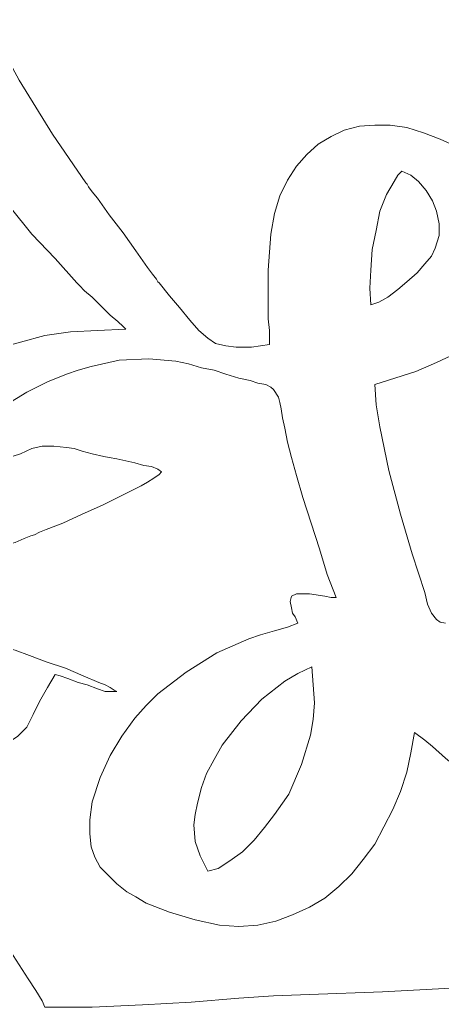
# Model space of a CAD drawing. Header units: centimetres. Extents: x -51 to 51, y -37 to 37.
# Drawn here: x -16.03 to -7.34, y -7.77 to 12.56 of the extents above; entities that cross this region are included whole.
import ezdxf

# ---------------------------------------------------------------- set-up
doc = ezdxf.new("R2010")
doc.units = ezdxf.units.CM
doc.header["$MEASUREMENT"] = 0
doc.layers.add('Layer 1', color=7, linetype='Continuous')

msp = doc.modelspace()

# ---------------------------------------------------------------- linework, layer by layer
at = {"layer": 'Layer 1', "lineweight": 9}
for points, knots in [([(-17.15695, 13.82636), (-17.15695, 13.82636), (-16.91902, 13.13901), (-16.91902, 13.13901), (-16.91902, 13.13901), (-16.91902, 13.13901), (-16.65466, 12.50453), (-16.65466, 12.50453), (-16.65466, 12.50453), (-16.65466, 12.50453), (-16.36386, 11.89649), (-16.36386, 11.89649), (-16.36386, 11.89649), (-16.36386, 11.89649), (-16.04662, 11.31489), (-16.04662, 11.31489), (-16.04662, 11.31489), (-16.04662, 11.31489), (-15.35927, 10.20456), (-15.35927, 10.20456), (-15.35927, 10.20456), (-15.35927, 10.20456), (-14.67192, 9.19997), (-14.67192, 9.19997)], [0, 0, 0, 0, 0.14285714, 0.14285714, 0.14285714, 0.14285714, 0.28571429, 0.28571429, 0.28571429, 0.28571429, 0.42857143, 0.42857143, 0.42857143, 0.42857143, 0.57142857, 0.57142857, 0.57142857, 0.57142857, 0.71428571, 0.71428571, 0.71428571, 0.71428571, 1, 1, 1, 1]), ([(-10.86507, 8.14251), (-10.86507, 8.14251), (-10.78576, 8.5655), (-10.78576, 8.5655), (-10.78576, 8.5655), (-10.78576, 8.5655), (-10.68002, 8.93561), (-10.68002, 8.93561), (-10.68002, 8.93561), (-10.68002, 8.93561), (-10.5214, 9.25285), (-10.5214, 9.25285), (-10.5214, 9.25285), (-10.5214, 9.25285), (-10.33634, 9.54365), (-10.33634, 9.54365), (-10.33634, 9.54365), (-10.33634, 9.54365), (-10.12485, 9.78158), (-10.12485, 9.78158), (-10.12485, 9.78158), (-10.12485, 9.78158), (-9.88692, 9.99307), (-9.88692, 9.99307), (-9.88692, 9.99307), (-9.88692, 9.99307), (-9.62256, 10.15169), (-9.62256, 10.15169), (-9.62256, 10.15169), (-9.62256, 10.15169), (-9.35819, 10.28387), (-9.35819, 10.28387), (-9.35819, 10.28387), (-9.35819, 10.28387), (-9.04095, 10.36318), (-9.04095, 10.36318), (-9.04095, 10.36318), (-9.04095, 10.36318), (-8.72372, 10.38961), (-8.72372, 10.38961), (-8.72372, 10.38961), (-8.72372, 10.38961), (-8.40648, 10.38961), (-8.40648, 10.38961), (-8.40648, 10.38961), (-8.40648, 10.38961), (-8.0628, 10.33674), (-8.0628, 10.33674), (-8.0628, 10.33674), (-8.0628, 10.33674), (-7.71913, 10.231), (-7.71913, 10.231), (-7.71913, 10.231), (-7.71913, 10.231), (-7.37545, 10.09881), (-7.37545, 10.09881), (-7.37545, 10.09881), (-7.37545, 10.09881), (-7.03178, 9.94019), (-7.03178, 9.94019), (-7.03178, 9.94019), (-7.03178, 9.94019), (-6.68811, 9.7287), (-6.68811, 9.7287)], [0, 0, 0, 0, 0.05882353, 0.05882353, 0.05882353, 0.05882353, 0.11764706, 0.11764706, 0.11764706, 0.11764706, 0.17647059, 0.17647059, 0.17647059, 0.17647059, 0.23529412, 0.23529412, 0.23529412, 0.23529412, 0.29411765, 0.29411765, 0.29411765, 0.29411765, 0.35294118, 0.35294118, 0.35294118, 0.35294118, 0.41176471, 0.41176471, 0.41176471, 0.41176471, 0.47058824, 0.47058824, 0.47058824, 0.47058824, 0.52941176, 0.52941176, 0.52941176, 0.52941176, 0.58823529, 0.58823529, 0.58823529, 0.58823529, 0.64705882, 0.64705882, 0.64705882, 0.64705882, 0.70588235, 0.70588235, 0.70588235, 0.70588235, 0.76470588, 0.76470588, 0.76470588, 0.76470588, 0.82352941, 0.82352941, 0.82352941, 0.82352941, 0.88235294, 0.88235294, 0.88235294, 0.88235294, 1, 1, 1, 1]), ([(-8.80302, 6.68851), (-8.80302, 6.68851), (-8.82946, 7.03218), (-8.82946, 7.03218), (-8.82946, 7.03218), (-8.82946, 7.03218), (-8.80302, 7.40229), (-8.80302, 7.40229), (-8.80302, 7.40229), (-8.80302, 7.40229), (-8.77659, 7.82528), (-8.77659, 7.82528), (-8.77659, 7.82528), (-8.77659, 7.82528), (-8.69728, 8.22182), (-8.69728, 8.22182), (-8.69728, 8.22182), (-8.69728, 8.22182), (-8.61797, 8.61837), (-8.61797, 8.61837), (-8.61797, 8.61837), (-8.61797, 8.61837), (-8.48579, 8.96204), (-8.48579, 8.96204), (-8.48579, 8.96204), (-8.48579, 8.96204), (-8.32717, 9.22641), (-8.32717, 9.22641), (-8.32717, 9.22641), (-8.32717, 9.22641), (-8.24786, 9.35859), (-8.24786, 9.35859), (-8.24786, 9.35859), (-8.24786, 9.35859), (-8.16855, 9.4379), (-8.16855, 9.4379)], [0, 0, 0, 0, 0.1, 0.1, 0.1, 0.1, 0.2, 0.2, 0.2, 0.2, 0.3, 0.3, 0.3, 0.3, 0.4, 0.4, 0.4, 0.4, 0.5, 0.5, 0.5, 0.5, 0.6, 0.6, 0.6, 0.6, 0.7, 0.7, 0.7, 0.7, 0.8, 0.8, 0.8, 0.8, 1, 1, 1, 1]), ([(-8.16855, 9.4379), (-8.16855, 9.4379), (-7.98349, 9.35859), (-7.98349, 9.35859), (-7.98349, 9.35859), (-7.98349, 9.35859), (-7.82488, 9.22641), (-7.82488, 9.22641), (-7.82488, 9.22641), (-7.82488, 9.22641), (-7.66626, 9.04135), (-7.66626, 9.04135), (-7.66626, 9.04135), (-7.66626, 9.04135), (-7.53407, 8.82986), (-7.53407, 8.82986), (-7.53407, 8.82986), (-7.53407, 8.82986), (-7.45476, 8.61837), (-7.45476, 8.61837), (-7.45476, 8.61837), (-7.45476, 8.61837), (-7.40189, 8.35401), (-7.40189, 8.35401), (-7.40189, 8.35401), (-7.40189, 8.35401), (-7.40189, 8.11608), (-7.40189, 8.11608), (-7.40189, 8.11608), (-7.40189, 8.11608), (-7.4812, 7.85171), (-7.4812, 7.85171)], [0, 0, 0, 0, 0.11111111, 0.11111111, 0.11111111, 0.11111111, 0.22222222, 0.22222222, 0.22222222, 0.22222222, 0.33333333, 0.33333333, 0.33333333, 0.33333333, 0.44444444, 0.44444444, 0.44444444, 0.44444444, 0.55555556, 0.55555556, 0.55555556, 0.55555556, 0.66666667, 0.66666667, 0.66666667, 0.66666667, 0.77777778, 0.77777778, 0.77777778, 0.77777778, 1, 1, 1, 1]), ([(-14.85698, 7.13793), (-14.85698, 7.13793), (-15.3064, 7.64022), (-15.3064, 7.64022), (-15.3064, 7.64022), (-15.3064, 7.64022), (-15.78226, 8.14251), (-15.78226, 8.14251), (-15.78226, 8.14251), (-15.78226, 8.14251), (-16.23168, 8.69768), (-16.23168, 8.69768), (-16.23168, 8.69768), (-16.23168, 8.69768), (-16.65466, 9.25285), (-16.65466, 9.25285)], [0, 0, 0, 0, 0.2, 0.2, 0.2, 0.2, 0.4, 0.4, 0.4, 0.4, 0.6, 0.6, 0.6, 0.6, 1, 1, 1, 1]), ([(-14.67192, 9.19997), (-14.67192, 9.19997), (-14.64549, 9.17354), (-14.64549, 9.17354), (-14.64549, 9.17354), (-14.64549, 9.17354), (-14.61905, 9.12066), (-14.61905, 9.12066), (-14.61905, 9.12066), (-14.61905, 9.12066), (-14.53974, 9.01492), (-14.53974, 9.01492), (-14.53974, 9.01492), (-14.53974, 9.01492), (-14.434, 8.88274), (-14.434, 8.88274), (-14.434, 8.88274), (-14.434, 8.88274), (-14.19607, 8.53906), (-14.19607, 8.53906), (-14.19607, 8.53906), (-14.19607, 8.53906), (-13.90527, 8.16895), (-13.90527, 8.16895), (-13.90527, 8.16895), (-13.90527, 8.16895), (-13.6409, 7.79884), (-13.6409, 7.79884), (-13.6409, 7.79884), (-13.6409, 7.79884), (-13.40297, 7.45517), (-13.40297, 7.45517), (-13.40297, 7.45517), (-13.40297, 7.45517), (-13.29723, 7.32298), (-13.29723, 7.32298), (-13.29723, 7.32298), (-13.29723, 7.32298), (-13.21792, 7.21724), (-13.21792, 7.21724), (-13.21792, 7.21724), (-13.21792, 7.21724), (-13.19148, 7.16436), (-13.19148, 7.16436), (-13.19148, 7.16436), (-13.19148, 7.16436), (-13.16504, 7.13793), (-13.16504, 7.13793)], [0, 0, 0, 0, 0.07692308, 0.07692308, 0.07692308, 0.07692308, 0.15384615, 0.15384615, 0.15384615, 0.15384615, 0.23076923, 0.23076923, 0.23076923, 0.23076923, 0.30769231, 0.30769231, 0.30769231, 0.30769231, 0.38461538, 0.38461538, 0.38461538, 0.38461538, 0.46153846, 0.46153846, 0.46153846, 0.46153846, 0.53846154, 0.53846154, 0.53846154, 0.53846154, 0.61538462, 0.61538462, 0.61538462, 0.61538462, 0.69230769, 0.69230769, 0.69230769, 0.69230769, 0.76923077, 0.76923077, 0.76923077, 0.76923077, 0.84615385, 0.84615385, 0.84615385, 0.84615385, 1, 1, 1, 1]), ([(-10.89151, 5.86898), (-10.89151, 5.86898), (-10.89151, 5.97472), (-10.89151, 5.97472), (-10.89151, 5.97472), (-10.89151, 5.97472), (-10.89151, 6.15978), (-10.89151, 6.15978), (-10.89151, 6.15978), (-10.89151, 6.15978), (-10.91794, 6.39771), (-10.91794, 6.39771), (-10.91794, 6.39771), (-10.91794, 6.39771), (-10.91794, 6.71494), (-10.91794, 6.71494), (-10.91794, 6.71494), (-10.91794, 6.71494), (-10.91794, 7.05862), (-10.91794, 7.05862), (-10.91794, 7.05862), (-10.91794, 7.05862), (-10.91794, 7.40229), (-10.91794, 7.40229), (-10.91794, 7.40229), (-10.91794, 7.40229), (-10.86507, 8.14251), (-10.86507, 8.14251)], [0, 0, 0, 0, 0.125, 0.125, 0.125, 0.125, 0.25, 0.25, 0.25, 0.25, 0.375, 0.375, 0.375, 0.375, 0.5, 0.5, 0.5, 0.5, 0.625, 0.625, 0.625, 0.625, 0.75, 0.75, 0.75, 0.75, 1, 1, 1, 1]), ([(-7.4812, 7.85171), (-7.4812, 7.85171), (-7.56051, 7.69309), (-7.56051, 7.69309), (-7.56051, 7.69309), (-7.56051, 7.69309), (-7.69269, 7.53447), (-7.69269, 7.53447), (-7.69269, 7.53447), (-7.69269, 7.53447), (-7.85131, 7.34942), (-7.85131, 7.34942), (-7.85131, 7.34942), (-7.85131, 7.34942), (-8.0628, 7.16436), (-8.0628, 7.16436), (-8.0628, 7.16436), (-8.0628, 7.16436), (-8.24786, 7.00575), (-8.24786, 7.00575), (-8.24786, 7.00575), (-8.24786, 7.00575), (-8.45935, 6.84713), (-8.45935, 6.84713), (-8.45935, 6.84713), (-8.45935, 6.84713), (-8.64441, 6.74138), (-8.64441, 6.74138), (-8.64441, 6.74138), (-8.64441, 6.74138), (-8.80302, 6.68851), (-8.80302, 6.68851)], [0, 0, 0, 0, 0.11111111, 0.11111111, 0.11111111, 0.11111111, 0.22222222, 0.22222222, 0.22222222, 0.22222222, 0.33333333, 0.33333333, 0.33333333, 0.33333333, 0.44444444, 0.44444444, 0.44444444, 0.44444444, 0.55555556, 0.55555556, 0.55555556, 0.55555556, 0.66666667, 0.66666667, 0.66666667, 0.66666667, 0.77777778, 0.77777778, 0.77777778, 0.77777778, 1, 1, 1, 1]), ([(-13.85239, 6.18621), (-13.85239, 6.18621), (-13.90527, 6.23909), (-13.90527, 6.23909), (-13.90527, 6.23909), (-13.90527, 6.23909), (-14.01101, 6.34483), (-14.01101, 6.34483), (-14.01101, 6.34483), (-14.01101, 6.34483), (-14.16963, 6.47702), (-14.16963, 6.47702), (-14.16963, 6.47702), (-14.16963, 6.47702), (-14.35469, 6.66207), (-14.35469, 6.66207), (-14.35469, 6.66207), (-14.35469, 6.66207), (-14.53974, 6.84713), (-14.53974, 6.84713), (-14.53974, 6.84713), (-14.53974, 6.84713), (-14.69836, 6.97931), (-14.69836, 6.97931), (-14.69836, 6.97931), (-14.69836, 6.97931), (-14.80411, 7.08505), (-14.80411, 7.08505), (-14.80411, 7.08505), (-14.80411, 7.08505), (-14.85698, 7.13793), (-14.85698, 7.13793)], [0, 0, 0, 0, 0.11111111, 0.11111111, 0.11111111, 0.11111111, 0.22222222, 0.22222222, 0.22222222, 0.22222222, 0.33333333, 0.33333333, 0.33333333, 0.33333333, 0.44444444, 0.44444444, 0.44444444, 0.44444444, 0.55555556, 0.55555556, 0.55555556, 0.55555556, 0.66666667, 0.66666667, 0.66666667, 0.66666667, 0.77777778, 0.77777778, 0.77777778, 0.77777778, 1, 1, 1, 1]), ([(-13.16504, 7.13793), (-13.16504, 7.13793), (-12.95355, 6.87356), (-12.95355, 6.87356), (-12.95355, 6.87356), (-12.95355, 6.87356), (-12.74206, 6.63563), (-12.74206, 6.63563)], [0, 0, 0, 0, 0.33333333, 0.33333333, 0.33333333, 0.33333333, 1, 1, 1, 1]), ([(-5.70996, 6.76782), (-5.70996, 6.76782), (-5.97432, 6.45058), (-5.97432, 6.45058), (-5.97432, 6.45058), (-5.97432, 6.45058), (-6.29156, 6.15978), (-6.29156, 6.15978), (-6.29156, 6.15978), (-6.29156, 6.15978), (-6.66167, 5.92185), (-6.66167, 5.92185), (-6.66167, 5.92185), (-6.66167, 5.92185), (-7.05822, 5.68392), (-7.05822, 5.68392), (-7.05822, 5.68392), (-7.05822, 5.68392), (-7.45476, 5.49887), (-7.45476, 5.49887), (-7.45476, 5.49887), (-7.45476, 5.49887), (-7.87775, 5.31381), (-7.87775, 5.31381), (-7.87775, 5.31381), (-7.87775, 5.31381), (-8.72372, 5.04945), (-8.72372, 5.04945)], [0, 0, 0, 0, 0.125, 0.125, 0.125, 0.125, 0.25, 0.25, 0.25, 0.25, 0.375, 0.375, 0.375, 0.375, 0.5, 0.5, 0.5, 0.5, 0.625, 0.625, 0.625, 0.625, 0.75, 0.75, 0.75, 0.75, 1, 1, 1, 1]), ([(-12.74206, 6.63563), (-12.74206, 6.63563), (-12.53057, 6.37127), (-12.53057, 6.37127), (-12.53057, 6.37127), (-12.53057, 6.37127), (-12.34551, 6.15978), (-12.34551, 6.15978), (-12.34551, 6.15978), (-12.34551, 6.15978), (-12.16046, 6.00116), (-12.16046, 6.00116), (-12.16046, 6.00116), (-12.16046, 6.00116), (-12.00184, 5.89541), (-12.00184, 5.89541), (-12.00184, 5.89541), (-12.00184, 5.89541), (-11.79035, 5.84254), (-11.79035, 5.84254), (-11.79035, 5.84254), (-11.79035, 5.84254), (-11.57886, 5.8161), (-11.57886, 5.8161), (-11.57886, 5.8161), (-11.57886, 5.8161), (-11.26162, 5.8161), (-11.26162, 5.8161), (-11.26162, 5.8161), (-11.26162, 5.8161), (-10.89151, 5.86898), (-10.89151, 5.86898)], [0, 0, 0, 0, 0.11111111, 0.11111111, 0.11111111, 0.11111111, 0.22222222, 0.22222222, 0.22222222, 0.22222222, 0.33333333, 0.33333333, 0.33333333, 0.33333333, 0.44444444, 0.44444444, 0.44444444, 0.44444444, 0.55555556, 0.55555556, 0.55555556, 0.55555556, 0.66666667, 0.66666667, 0.66666667, 0.66666667, 0.77777778, 0.77777778, 0.77777778, 0.77777778, 1, 1, 1, 1]), ([(-17.97648, 5.04945), (-17.97648, 5.04945), (-17.47419, 5.34025), (-17.47419, 5.34025), (-17.47419, 5.34025), (-17.47419, 5.34025), (-16.99833, 5.57818), (-16.99833, 5.57818), (-16.99833, 5.57818), (-16.99833, 5.57818), (-16.49604, 5.78967), (-16.49604, 5.78967), (-16.49604, 5.78967), (-16.49604, 5.78967), (-16.02018, 5.92185), (-16.02018, 5.92185), (-16.02018, 5.92185), (-16.02018, 5.92185), (-15.51789, 6.05403), (-15.51789, 6.05403), (-15.51789, 6.05403), (-15.51789, 6.05403), (-14.98916, 6.13334), (-14.98916, 6.13334), (-14.98916, 6.13334), (-14.98916, 6.13334), (-14.434, 6.15978), (-14.434, 6.15978), (-14.434, 6.15978), (-14.434, 6.15978), (-13.85239, 6.18621), (-13.85239, 6.18621)], [0, 0, 0, 0, 0.11111111, 0.11111111, 0.11111111, 0.11111111, 0.22222222, 0.22222222, 0.22222222, 0.22222222, 0.33333333, 0.33333333, 0.33333333, 0.33333333, 0.44444444, 0.44444444, 0.44444444, 0.44444444, 0.55555556, 0.55555556, 0.55555556, 0.55555556, 0.66666667, 0.66666667, 0.66666667, 0.66666667, 0.77777778, 0.77777778, 0.77777778, 0.77777778, 1, 1, 1, 1]), ([(-12.82137, 5.5253), (-12.82137, 5.5253), (-13.37654, 5.57818), (-13.37654, 5.57818), (-13.37654, 5.57818), (-13.37654, 5.57818), (-13.98458, 5.55174), (-13.98458, 5.55174), (-13.98458, 5.55174), (-13.98458, 5.55174), (-14.56618, 5.41956), (-14.56618, 5.41956), (-14.56618, 5.41956), (-14.56618, 5.41956), (-14.83054, 5.34025), (-14.83054, 5.34025), (-14.83054, 5.34025), (-14.83054, 5.34025), (-15.06847, 5.26094), (-15.06847, 5.26094)], [0, 0, 0, 0, 0.16666667, 0.16666667, 0.16666667, 0.16666667, 0.33333333, 0.33333333, 0.33333333, 0.33333333, 0.5, 0.5, 0.5, 0.5, 0.66666667, 0.66666667, 0.66666667, 0.66666667, 1, 1, 1, 1]), ([(-11.79035, 5.26094), (-11.79035, 5.26094), (-12.02828, 5.34025), (-12.02828, 5.34025), (-12.02828, 5.34025), (-12.02828, 5.34025), (-12.29264, 5.39312), (-12.29264, 5.39312), (-12.29264, 5.39312), (-12.29264, 5.39312), (-12.55701, 5.47243), (-12.55701, 5.47243), (-12.55701, 5.47243), (-12.55701, 5.47243), (-12.82137, 5.5253), (-12.82137, 5.5253)], [0, 0, 0, 0, 0.2, 0.2, 0.2, 0.2, 0.4, 0.4, 0.4, 0.4, 0.6, 0.6, 0.6, 0.6, 1, 1, 1, 1]), ([(-15.06847, 5.26094), (-15.06847, 5.26094), (-15.46502, 5.10232), (-15.46502, 5.10232), (-15.46502, 5.10232), (-15.46502, 5.10232), (-15.888, 4.89083), (-15.888, 4.89083), (-15.888, 4.89083), (-15.888, 4.89083), (-16.31099, 4.62646), (-16.31099, 4.62646), (-16.31099, 4.62646), (-16.31099, 4.62646), (-16.73397, 4.33566), (-16.73397, 4.33566), (-16.73397, 4.33566), (-16.73397, 4.33566), (-17.13052, 4.01842), (-17.13052, 4.01842), (-17.13052, 4.01842), (-17.13052, 4.01842), (-17.47419, 3.67475), (-17.47419, 3.67475), (-17.47419, 3.67475), (-17.47419, 3.67475), (-17.73856, 3.30464), (-17.73856, 3.30464), (-17.73856, 3.30464), (-17.73856, 3.30464), (-17.8443, 3.11958), (-17.8443, 3.11958), (-17.8443, 3.11958), (-17.8443, 3.11958), (-17.92361, 2.93453), (-17.92361, 2.93453)], [0, 0, 0, 0, 0.1, 0.1, 0.1, 0.1, 0.2, 0.2, 0.2, 0.2, 0.3, 0.3, 0.3, 0.3, 0.4, 0.4, 0.4, 0.4, 0.5, 0.5, 0.5, 0.5, 0.6, 0.6, 0.6, 0.6, 0.7, 0.7, 0.7, 0.7, 0.8, 0.8, 0.8, 0.8, 1, 1, 1, 1]), ([(-10.20416, 2.72303), (-10.20416, 2.72303), (-10.33634, 3.17246), (-10.33634, 3.17246), (-10.33634, 3.17246), (-10.33634, 3.17246), (-10.44209, 3.54257), (-10.44209, 3.54257), (-10.44209, 3.54257), (-10.44209, 3.54257), (-10.5214, 3.8598), (-10.5214, 3.8598), (-10.5214, 3.8598), (-10.5214, 3.8598), (-10.57427, 4.15061), (-10.57427, 4.15061), (-10.57427, 4.15061), (-10.57427, 4.15061), (-10.62714, 4.3621), (-10.62714, 4.3621), (-10.62714, 4.3621), (-10.62714, 4.3621), (-10.65358, 4.54715), (-10.65358, 4.54715), (-10.65358, 4.54715), (-10.65358, 4.54715), (-10.68002, 4.67933), (-10.68002, 4.67933), (-10.68002, 4.67933), (-10.68002, 4.67933), (-10.70645, 4.78508), (-10.70645, 4.78508), (-10.70645, 4.78508), (-10.70645, 4.78508), (-10.8122, 4.9437), (-10.8122, 4.9437), (-10.8122, 4.9437), (-10.8122, 4.9437), (-10.86507, 4.99657), (-10.86507, 4.99657), (-10.86507, 4.99657), (-10.86507, 4.99657), (-10.97082, 5.04945), (-10.97082, 5.04945), (-10.97082, 5.04945), (-10.97082, 5.04945), (-11.12944, 5.07588), (-11.12944, 5.07588), (-11.12944, 5.07588), (-11.12944, 5.07588), (-11.28805, 5.12875), (-11.28805, 5.12875), (-11.28805, 5.12875), (-11.28805, 5.12875), (-11.52598, 5.18163), (-11.52598, 5.18163), (-11.52598, 5.18163), (-11.52598, 5.18163), (-11.79035, 5.26094), (-11.79035, 5.26094)], [0, 0, 0, 0, 0.0625, 0.0625, 0.0625, 0.0625, 0.125, 0.125, 0.125, 0.125, 0.1875, 0.1875, 0.1875, 0.1875, 0.25, 0.25, 0.25, 0.25, 0.3125, 0.3125, 0.3125, 0.3125, 0.375, 0.375, 0.375, 0.375, 0.4375, 0.4375, 0.4375, 0.4375, 0.5, 0.5, 0.5, 0.5, 0.5625, 0.5625, 0.5625, 0.5625, 0.625, 0.625, 0.625, 0.625, 0.6875, 0.6875, 0.6875, 0.6875, 0.75, 0.75, 0.75, 0.75, 0.8125, 0.8125, 0.8125, 0.8125, 0.875, 0.875, 0.875, 0.875, 1, 1, 1, 1]), ([(-8.72372, 5.04945), (-8.72372, 5.04945), (-8.69728, 4.62646), (-8.69728, 4.62646), (-8.69728, 4.62646), (-8.69728, 4.62646), (-8.61797, 4.17704), (-8.61797, 4.17704), (-8.61797, 4.17704), (-8.61797, 4.17704), (-8.43291, 3.2782), (-8.43291, 3.2782), (-8.43291, 3.2782), (-8.43291, 3.2782), (-8.19499, 2.37936), (-8.19499, 2.37936), (-8.19499, 2.37936), (-8.19499, 2.37936), (-7.95706, 1.55983), (-7.95706, 1.55983)], [0, 0, 0, 0, 0.16666667, 0.16666667, 0.16666667, 0.16666667, 0.33333333, 0.33333333, 0.33333333, 0.33333333, 0.5, 0.5, 0.5, 0.5, 0.66666667, 0.66666667, 0.66666667, 0.66666667, 1, 1, 1, 1]), ([(-16.76041, 3.35751), (-16.76041, 3.35751), (-16.54891, 3.43682), (-16.54891, 3.43682), (-16.54891, 3.43682), (-16.54891, 3.43682), (-16.33742, 3.51613), (-16.33742, 3.51613), (-16.33742, 3.51613), (-16.33742, 3.51613), (-16.02018, 3.62188), (-16.02018, 3.62188), (-16.02018, 3.62188), (-16.02018, 3.62188), (-15.78226, 3.72762), (-15.78226, 3.72762), (-15.78226, 3.72762), (-15.78226, 3.72762), (-15.57076, 3.78049), (-15.57076, 3.78049), (-15.57076, 3.78049), (-15.57076, 3.78049), (-15.33284, 3.78049), (-15.33284, 3.78049), (-15.33284, 3.78049), (-15.33284, 3.78049), (-15.06847, 3.75406), (-15.06847, 3.75406), (-15.06847, 3.75406), (-15.06847, 3.75406), (-14.90985, 3.72762), (-14.90985, 3.72762), (-14.90985, 3.72762), (-14.90985, 3.72762), (-14.75123, 3.67475), (-14.75123, 3.67475), (-14.75123, 3.67475), (-14.75123, 3.67475), (-14.53974, 3.62188), (-14.53974, 3.62188), (-14.53974, 3.62188), (-14.53974, 3.62188), (-14.30181, 3.569), (-14.30181, 3.569)], [0, 0, 0, 0, 0.08333333, 0.08333333, 0.08333333, 0.08333333, 0.16666667, 0.16666667, 0.16666667, 0.16666667, 0.25, 0.25, 0.25, 0.25, 0.33333333, 0.33333333, 0.33333333, 0.33333333, 0.41666667, 0.41666667, 0.41666667, 0.41666667, 0.5, 0.5, 0.5, 0.5, 0.58333333, 0.58333333, 0.58333333, 0.58333333, 0.66666667, 0.66666667, 0.66666667, 0.66666667, 0.75, 0.75, 0.75, 0.75, 0.83333333, 0.83333333, 0.83333333, 0.83333333, 1, 1, 1, 1]), ([(-14.30181, 3.569), (-14.30181, 3.569), (-14.19607, 3.54257), (-14.19607, 3.54257), (-14.19607, 3.54257), (-14.19607, 3.54257), (-14.03745, 3.51613), (-14.03745, 3.51613), (-14.03745, 3.51613), (-14.03745, 3.51613), (-13.66734, 3.43682), (-13.66734, 3.43682), (-13.66734, 3.43682), (-13.66734, 3.43682), (-13.48228, 3.38395), (-13.48228, 3.38395), (-13.48228, 3.38395), (-13.48228, 3.38395), (-13.32366, 3.35751), (-13.32366, 3.35751), (-13.32366, 3.35751), (-13.32366, 3.35751), (-13.19148, 3.30464), (-13.19148, 3.30464), (-13.19148, 3.30464), (-13.19148, 3.30464), (-13.11217, 3.25176), (-13.11217, 3.25176)], [0, 0, 0, 0, 0.125, 0.125, 0.125, 0.125, 0.25, 0.25, 0.25, 0.25, 0.375, 0.375, 0.375, 0.375, 0.5, 0.5, 0.5, 0.5, 0.625, 0.625, 0.625, 0.625, 0.75, 0.75, 0.75, 0.75, 1, 1, 1, 1]), ([(-13.11217, 3.25176), (-13.11217, 3.25176), (-13.16504, 3.19889), (-13.16504, 3.19889), (-13.16504, 3.19889), (-13.16504, 3.19889), (-13.27079, 3.11958), (-13.27079, 3.11958), (-13.27079, 3.11958), (-13.27079, 3.11958), (-13.40297, 3.04027), (-13.40297, 3.04027), (-13.40297, 3.04027), (-13.40297, 3.04027), (-13.53516, 2.96096), (-13.53516, 2.96096), (-13.53516, 2.96096), (-13.53516, 2.96096), (-13.90527, 2.77591), (-13.90527, 2.77591), (-13.90527, 2.77591), (-13.90527, 2.77591), (-14.32825, 2.56442), (-14.32825, 2.56442), (-14.32825, 2.56442), (-14.32825, 2.56442), (-14.75123, 2.37936), (-14.75123, 2.37936), (-14.75123, 2.37936), (-14.75123, 2.37936), (-15.14778, 2.19431), (-15.14778, 2.19431), (-15.14778, 2.19431), (-15.14778, 2.19431), (-15.49145, 2.06212), (-15.49145, 2.06212), (-15.49145, 2.06212), (-15.49145, 2.06212), (-15.62364, 2.00925), (-15.62364, 2.00925), (-15.62364, 2.00925), (-15.62364, 2.00925), (-15.72938, 1.95638), (-15.72938, 1.95638)], [0, 0, 0, 0, 0.08333333, 0.08333333, 0.08333333, 0.08333333, 0.16666667, 0.16666667, 0.16666667, 0.16666667, 0.25, 0.25, 0.25, 0.25, 0.33333333, 0.33333333, 0.33333333, 0.33333333, 0.41666667, 0.41666667, 0.41666667, 0.41666667, 0.5, 0.5, 0.5, 0.5, 0.58333333, 0.58333333, 0.58333333, 0.58333333, 0.66666667, 0.66666667, 0.66666667, 0.66666667, 0.75, 0.75, 0.75, 0.75, 0.83333333, 0.83333333, 0.83333333, 0.83333333, 1, 1, 1, 1]), ([(-9.51681, 0.66099), (-9.51681, 0.66099), (-9.70187, 1.13685), (-9.70187, 1.13685), (-9.70187, 1.13685), (-9.70187, 1.13685), (-9.86048, 1.66558), (-9.86048, 1.66558), (-9.86048, 1.66558), (-9.86048, 1.66558), (-10.20416, 2.72303), (-10.20416, 2.72303)], [0, 0, 0, 0, 0.25, 0.25, 0.25, 0.25, 0.5, 0.5, 0.5, 0.5, 1, 1, 1, 1]), ([(-15.72938, 1.95638), (-15.72938, 1.95638), (-15.80869, 1.92994), (-15.80869, 1.92994), (-15.80869, 1.92994), (-15.80869, 1.92994), (-15.94087, 1.87707), (-15.94087, 1.87707), (-15.94087, 1.87707), (-15.94087, 1.87707), (-16.12593, 1.79776), (-16.12593, 1.79776), (-16.12593, 1.79776), (-16.12593, 1.79776), (-16.31099, 1.74489), (-16.31099, 1.74489), (-16.31099, 1.74489), (-16.31099, 1.74489), (-16.76041, 1.55983), (-16.76041, 1.55983), (-16.76041, 1.55983), (-16.76041, 1.55983), (-17.23626, 1.40121), (-17.23626, 1.40121), (-17.23626, 1.40121), (-17.23626, 1.40121), (-17.71212, 1.21616), (-17.71212, 1.21616), (-17.71212, 1.21616), (-17.71212, 1.21616), (-17.92361, 1.13685), (-17.92361, 1.13685), (-17.92361, 1.13685), (-17.92361, 1.13685), (-18.1351, 1.08397), (-18.1351, 1.08397), (-18.1351, 1.08397), (-18.1351, 1.08397), (-18.29372, 1.00466), (-18.29372, 1.00466), (-18.29372, 1.00466), (-18.29372, 1.00466), (-18.4259, 0.95179), (-18.4259, 0.95179), (-18.4259, 0.95179), (-18.4259, 0.95179), (-18.50521, 0.92535), (-18.50521, 0.92535), (-18.50521, 0.92535), (-18.50521, 0.92535), (-18.55809, 0.89892), (-18.55809, 0.89892)], [0, 0, 0, 0, 0.07142857, 0.07142857, 0.07142857, 0.07142857, 0.14285714, 0.14285714, 0.14285714, 0.14285714, 0.21428571, 0.21428571, 0.21428571, 0.21428571, 0.28571429, 0.28571429, 0.28571429, 0.28571429, 0.35714286, 0.35714286, 0.35714286, 0.35714286, 0.42857143, 0.42857143, 0.42857143, 0.42857143, 0.5, 0.5, 0.5, 0.5, 0.57142857, 0.57142857, 0.57142857, 0.57142857, 0.64285714, 0.64285714, 0.64285714, 0.64285714, 0.71428571, 0.71428571, 0.71428571, 0.71428571, 0.78571429, 0.78571429, 0.78571429, 0.78571429, 0.85714286, 0.85714286, 0.85714286, 0.85714286, 1, 1, 1, 1]), ([(-7.95706, 1.55983), (-7.95706, 1.55983), (-7.82488, 1.16328), (-7.82488, 1.16328), (-7.82488, 1.16328), (-7.82488, 1.16328), (-7.69269, 0.76674), (-7.69269, 0.76674)], [0, 0, 0, 0, 0.33333333, 0.33333333, 0.33333333, 0.33333333, 1, 1, 1, 1]), ([(-10.46852, 0.58168), (-10.46852, 0.58168), (-10.44209, 0.68743), (-10.44209, 0.68743), (-10.44209, 0.68743), (-10.44209, 0.68743), (-10.33634, 0.7403), (-10.33634, 0.7403), (-10.33634, 0.7403), (-10.33634, 0.7403), (-10.20416, 0.7403), (-10.20416, 0.7403), (-10.20416, 0.7403), (-10.20416, 0.7403), (-10.07198, 0.7403), (-10.07198, 0.7403), (-10.07198, 0.7403), (-10.07198, 0.7403), (-9.75474, 0.68743), (-9.75474, 0.68743), (-9.75474, 0.68743), (-9.75474, 0.68743), (-9.62256, 0.66099), (-9.62256, 0.66099), (-9.62256, 0.66099), (-9.62256, 0.66099), (-9.51681, 0.66099), (-9.51681, 0.66099)], [0, 0, 0, 0, 0.125, 0.125, 0.125, 0.125, 0.25, 0.25, 0.25, 0.25, 0.375, 0.375, 0.375, 0.375, 0.5, 0.5, 0.5, 0.5, 0.625, 0.625, 0.625, 0.625, 0.75, 0.75, 0.75, 0.75, 1, 1, 1, 1]), ([(-7.69269, 0.76674), (-7.69269, 0.76674), (-7.63982, 0.52881), (-7.63982, 0.52881), (-7.63982, 0.52881), (-7.63982, 0.52881), (-7.56051, 0.34375), (-7.56051, 0.34375), (-7.56051, 0.34375), (-7.56051, 0.34375), (-7.45476, 0.21157), (-7.45476, 0.21157), (-7.45476, 0.21157), (-7.45476, 0.21157), (-7.37545, 0.1587), (-7.37545, 0.1587), (-7.37545, 0.1587), (-7.37545, 0.1587), (-7.26971, 0.13226), (-7.26971, 0.13226)], [0, 0, 0, 0, 0.16666667, 0.16666667, 0.16666667, 0.16666667, 0.33333333, 0.33333333, 0.33333333, 0.33333333, 0.5, 0.5, 0.5, 0.5, 0.66666667, 0.66666667, 0.66666667, 0.66666667, 1, 1, 1, 1]), ([(-10.3099, 0.13226), (-10.3099, 0.13226), (-10.36278, 0.26444), (-10.36278, 0.26444), (-10.36278, 0.26444), (-10.36278, 0.26444), (-10.41565, 0.34375), (-10.41565, 0.34375), (-10.41565, 0.34375), (-10.41565, 0.34375), (-10.44209, 0.4495), (-10.44209, 0.4495), (-10.44209, 0.4495), (-10.44209, 0.4495), (-10.46852, 0.58168), (-10.46852, 0.58168)], [0, 0, 0, 0, 0.2, 0.2, 0.2, 0.2, 0.4, 0.4, 0.4, 0.4, 0.6, 0.6, 0.6, 0.6, 1, 1, 1, 1]), ([(-11.31449, -0.18498), (-11.31449, -0.18498), (-11.07656, -0.10567), (-11.07656, -0.10567), (-11.07656, -0.10567), (-11.07656, -0.10567), (-10.78576, -0.02636), (-10.78576, -0.02636), (-10.78576, -0.02636), (-10.78576, -0.02636), (-10.5214, 0.05295), (-10.5214, 0.05295), (-10.5214, 0.05295), (-10.5214, 0.05295), (-10.3099, 0.13226), (-10.3099, 0.13226)], [0, 0, 0, 0, 0.2, 0.2, 0.2, 0.2, 0.4, 0.4, 0.4, 0.4, 0.6, 0.6, 0.6, 0.6, 1, 1, 1, 1]), ([(-13.66734, -1.82404), (-13.66734, -1.82404), (-13.42941, -1.55968), (-13.42941, -1.55968), (-13.42941, -1.55968), (-13.42941, -1.55968), (-13.19148, -1.32175), (-13.19148, -1.32175), (-13.19148, -1.32175), (-13.19148, -1.32175), (-12.60988, -0.87233), (-12.60988, -0.87233), (-12.60988, -0.87233), (-12.60988, -0.87233), (-11.9754, -0.47578), (-11.9754, -0.47578), (-11.9754, -0.47578), (-11.9754, -0.47578), (-11.31449, -0.18498), (-11.31449, -0.18498)], [0, 0, 0, 0, 0.16666667, 0.16666667, 0.16666667, 0.16666667, 0.33333333, 0.33333333, 0.33333333, 0.33333333, 0.5, 0.5, 0.5, 0.5, 0.66666667, 0.66666667, 0.66666667, 0.66666667, 1, 1, 1, 1]), ([(-16.31099, -0.37003), (-16.31099, -0.37003), (-16.23168, -0.39647), (-16.23168, -0.39647), (-16.23168, -0.39647), (-16.23168, -0.39647), (-16.12593, -0.42291), (-16.12593, -0.42291), (-16.12593, -0.42291), (-16.12593, -0.42291), (-15.83513, -0.52865), (-15.83513, -0.52865), (-15.83513, -0.52865), (-15.83513, -0.52865), (-15.49145, -0.66083), (-15.49145, -0.66083), (-15.49145, -0.66083), (-15.49145, -0.66083), (-15.09491, -0.79302), (-15.09491, -0.79302), (-15.09491, -0.79302), (-15.09491, -0.79302), (-14.7248, -0.95164), (-14.7248, -0.95164), (-14.7248, -0.95164), (-14.7248, -0.95164), (-14.40756, -1.08382), (-14.40756, -1.08382), (-14.40756, -1.08382), (-14.40756, -1.08382), (-14.27538, -1.13669), (-14.27538, -1.13669), (-14.27538, -1.13669), (-14.27538, -1.13669), (-14.16963, -1.18956), (-14.16963, -1.18956), (-14.16963, -1.18956), (-14.16963, -1.18956), (-14.09032, -1.24244), (-14.09032, -1.24244), (-14.09032, -1.24244), (-14.09032, -1.24244), (-14.03745, -1.26887), (-14.03745, -1.26887)], [0, 0, 0, 0, 0.08333333, 0.08333333, 0.08333333, 0.08333333, 0.16666667, 0.16666667, 0.16666667, 0.16666667, 0.25, 0.25, 0.25, 0.25, 0.33333333, 0.33333333, 0.33333333, 0.33333333, 0.41666667, 0.41666667, 0.41666667, 0.41666667, 0.5, 0.5, 0.5, 0.5, 0.58333333, 0.58333333, 0.58333333, 0.58333333, 0.66666667, 0.66666667, 0.66666667, 0.66666667, 0.75, 0.75, 0.75, 0.75, 0.83333333, 0.83333333, 0.83333333, 0.83333333, 1, 1, 1, 1]), ([(-11.05013, -1.42749), (-11.05013, -1.42749), (-10.57427, -1.05738), (-10.57427, -1.05738), (-10.57427, -1.05738), (-10.57427, -1.05738), (-10.3099, -0.89876), (-10.3099, -0.89876), (-10.3099, -0.89876), (-10.3099, -0.89876), (-10.0191, -0.76658), (-10.0191, -0.76658)], [0, 0, 0, 0, 0.25, 0.25, 0.25, 0.25, 0.5, 0.5, 0.5, 0.5, 1, 1, 1, 1]), ([(-10.0191, -0.76658), (-10.0191, -0.76658), (-9.99267, -1.13669), (-9.99267, -1.13669), (-9.99267, -1.13669), (-9.99267, -1.13669), (-9.96623, -1.5068), (-9.96623, -1.5068), (-9.96623, -1.5068), (-9.96623, -1.5068), (-9.99267, -1.85048), (-9.99267, -1.85048), (-9.99267, -1.85048), (-9.99267, -1.85048), (-10.04554, -2.16771), (-10.04554, -2.16771), (-10.04554, -2.16771), (-10.04554, -2.16771), (-10.23059, -2.77575), (-10.23059, -2.77575), (-10.23059, -2.77575), (-10.23059, -2.77575), (-10.49496, -3.38379), (-10.49496, -3.38379)], [0, 0, 0, 0, 0.14285714, 0.14285714, 0.14285714, 0.14285714, 0.28571429, 0.28571429, 0.28571429, 0.28571429, 0.42857143, 0.42857143, 0.42857143, 0.42857143, 0.57142857, 0.57142857, 0.57142857, 0.57142857, 0.71428571, 0.71428571, 0.71428571, 0.71428571, 1, 1, 1, 1]), ([(-15.3064, -0.9252), (-15.3064, -0.9252), (-15.46502, -1.18956), (-15.46502, -1.18956), (-15.46502, -1.18956), (-15.46502, -1.18956), (-15.62364, -1.48037), (-15.62364, -1.48037), (-15.62364, -1.48037), (-15.62364, -1.48037), (-15.75582, -1.74473), (-15.75582, -1.74473), (-15.75582, -1.74473), (-15.75582, -1.74473), (-15.888, -2.0091), (-15.888, -2.0091), (-15.888, -2.0091), (-15.888, -2.0091), (-16.07306, -2.19415), (-16.07306, -2.19415), (-16.07306, -2.19415), (-16.07306, -2.19415), (-16.31099, -2.35277), (-16.31099, -2.35277), (-16.31099, -2.35277), (-16.31099, -2.35277), (-16.62822, -2.40564), (-16.62822, -2.40564), (-16.62822, -2.40564), (-16.62822, -2.40564), (-16.83972, -2.40564), (-16.83972, -2.40564), (-16.83972, -2.40564), (-16.83972, -2.40564), (-17.05121, -2.37921), (-17.05121, -2.37921)], [0, 0, 0, 0, 0.1, 0.1, 0.1, 0.1, 0.2, 0.2, 0.2, 0.2, 0.3, 0.3, 0.3, 0.3, 0.4, 0.4, 0.4, 0.4, 0.5, 0.5, 0.5, 0.5, 0.6, 0.6, 0.6, 0.6, 0.7, 0.7, 0.7, 0.7, 0.8, 0.8, 0.8, 0.8, 1, 1, 1, 1]), ([(-14.03745, -1.26887), (-14.03745, -1.26887), (-14.11676, -1.26887), (-14.11676, -1.26887), (-14.11676, -1.26887), (-14.11676, -1.26887), (-14.27538, -1.26887), (-14.27538, -1.26887), (-14.27538, -1.26887), (-14.27538, -1.26887), (-14.434, -1.216), (-14.434, -1.216), (-14.434, -1.216), (-14.434, -1.216), (-14.64549, -1.13669), (-14.64549, -1.13669), (-14.64549, -1.13669), (-14.64549, -1.13669), (-14.83054, -1.08382), (-14.83054, -1.08382), (-14.83054, -1.08382), (-14.83054, -1.08382), (-15.04203, -1.00451), (-15.04203, -1.00451), (-15.04203, -1.00451), (-15.04203, -1.00451), (-15.20065, -0.95164), (-15.20065, -0.95164), (-15.20065, -0.95164), (-15.20065, -0.95164), (-15.3064, -0.9252), (-15.3064, -0.9252)], [0, 0, 0, 0, 0.11111111, 0.11111111, 0.11111111, 0.11111111, 0.22222222, 0.22222222, 0.22222222, 0.22222222, 0.33333333, 0.33333333, 0.33333333, 0.33333333, 0.44444444, 0.44444444, 0.44444444, 0.44444444, 0.55555556, 0.55555556, 0.55555556, 0.55555556, 0.66666667, 0.66666667, 0.66666667, 0.66666667, 0.77777778, 0.77777778, 0.77777778, 0.77777778, 1, 1, 1, 1]), ([(-12.37195, -3.56885), (-12.37195, -3.56885), (-12.29264, -3.25161), (-12.29264, -3.25161), (-12.29264, -3.25161), (-12.29264, -3.25161), (-12.18689, -2.96081), (-12.18689, -2.96081), (-12.18689, -2.96081), (-12.18689, -2.96081), (-12.02828, -2.67001), (-12.02828, -2.67001), (-12.02828, -2.67001), (-12.02828, -2.67001), (-11.86966, -2.37921), (-11.86966, -2.37921), (-11.86966, -2.37921), (-11.86966, -2.37921), (-11.47311, -1.87691), (-11.47311, -1.87691), (-11.47311, -1.87691), (-11.47311, -1.87691), (-11.05013, -1.42749), (-11.05013, -1.42749)], [0, 0, 0, 0, 0.14285714, 0.14285714, 0.14285714, 0.14285714, 0.28571429, 0.28571429, 0.28571429, 0.28571429, 0.42857143, 0.42857143, 0.42857143, 0.42857143, 0.57142857, 0.57142857, 0.57142857, 0.57142857, 0.71428571, 0.71428571, 0.71428571, 0.71428571, 1, 1, 1, 1]), ([(-14.53974, -3.54241), (-14.53974, -3.54241), (-14.38112, -3.04012), (-14.38112, -3.04012), (-14.38112, -3.04012), (-14.38112, -3.04012), (-14.16963, -2.5907), (-14.16963, -2.5907), (-14.16963, -2.5907), (-14.16963, -2.5907), (-13.9317, -2.19415), (-13.9317, -2.19415), (-13.9317, -2.19415), (-13.9317, -2.19415), (-13.66734, -1.82404), (-13.66734, -1.82404)], [0, 0, 0, 0, 0.2, 0.2, 0.2, 0.2, 0.4, 0.4, 0.4, 0.4, 0.6, 0.6, 0.6, 0.6, 1, 1, 1, 1]), ([(-7.90418, -2.11484), (-7.90418, -2.11484), (-7.98349, -2.53782), (-7.98349, -2.53782), (-7.98349, -2.53782), (-7.98349, -2.53782), (-8.0628, -2.93437), (-8.0628, -2.93437), (-8.0628, -2.93437), (-8.0628, -2.93437), (-8.19499, -3.33092), (-8.19499, -3.33092), (-8.19499, -3.33092), (-8.19499, -3.33092), (-8.3536, -3.70103), (-8.3536, -3.70103), (-8.3536, -3.70103), (-8.3536, -3.70103), (-8.72372, -4.41482), (-8.72372, -4.41482), (-8.72372, -4.41482), (-8.72372, -4.41482), (-8.96164, -4.73205), (-8.96164, -4.73205), (-8.96164, -4.73205), (-8.96164, -4.73205), (-9.19957, -5.02285), (-9.19957, -5.02285), (-9.19957, -5.02285), (-9.19957, -5.02285), (-9.46394, -5.28722), (-9.46394, -5.28722), (-9.46394, -5.28722), (-9.46394, -5.28722), (-9.75474, -5.52515), (-9.75474, -5.52515), (-9.75474, -5.52515), (-9.75474, -5.52515), (-10.07198, -5.7102), (-10.07198, -5.7102), (-10.07198, -5.7102), (-10.07198, -5.7102), (-10.41565, -5.86882), (-10.41565, -5.86882), (-10.41565, -5.86882), (-10.41565, -5.86882), (-10.75932, -6.001), (-10.75932, -6.001), (-10.75932, -6.001), (-10.75932, -6.001), (-11.12944, -6.08031), (-11.12944, -6.08031), (-11.12944, -6.08031), (-11.12944, -6.08031), (-11.52598, -6.10675), (-11.52598, -6.10675), (-11.52598, -6.10675), (-11.52598, -6.10675), (-11.92253, -6.08031), (-11.92253, -6.08031)], [0, 0, 0, 0, 0.0625, 0.0625, 0.0625, 0.0625, 0.125, 0.125, 0.125, 0.125, 0.1875, 0.1875, 0.1875, 0.1875, 0.25, 0.25, 0.25, 0.25, 0.3125, 0.3125, 0.3125, 0.3125, 0.375, 0.375, 0.375, 0.375, 0.4375, 0.4375, 0.4375, 0.4375, 0.5, 0.5, 0.5, 0.5, 0.5625, 0.5625, 0.5625, 0.5625, 0.625, 0.625, 0.625, 0.625, 0.6875, 0.6875, 0.6875, 0.6875, 0.75, 0.75, 0.75, 0.75, 0.8125, 0.8125, 0.8125, 0.8125, 0.875, 0.875, 0.875, 0.875, 1, 1, 1, 1]), ([(-6.318, -3.1723), (-6.318, -3.1723), (-6.50305, -3.09299), (-6.50305, -3.09299), (-6.50305, -3.09299), (-6.50305, -3.09299), (-6.66167, -3.01368), (-6.66167, -3.01368), (-6.66167, -3.01368), (-6.66167, -3.01368), (-6.92603, -2.8815), (-6.92603, -2.8815), (-6.92603, -2.8815), (-6.92603, -2.8815), (-7.11109, -2.77575), (-7.11109, -2.77575), (-7.11109, -2.77575), (-7.11109, -2.77575), (-7.26971, -2.64357), (-7.26971, -2.64357), (-7.26971, -2.64357), (-7.26971, -2.64357), (-7.53407, -2.40564), (-7.53407, -2.40564), (-7.53407, -2.40564), (-7.53407, -2.40564), (-7.69269, -2.27346), (-7.69269, -2.27346), (-7.69269, -2.27346), (-7.69269, -2.27346), (-7.90418, -2.11484), (-7.90418, -2.11484)], [0, 0, 0, 0, 0.11111111, 0.11111111, 0.11111111, 0.11111111, 0.22222222, 0.22222222, 0.22222222, 0.22222222, 0.33333333, 0.33333333, 0.33333333, 0.33333333, 0.44444444, 0.44444444, 0.44444444, 0.44444444, 0.55555556, 0.55555556, 0.55555556, 0.55555556, 0.66666667, 0.66666667, 0.66666667, 0.66666667, 0.77777778, 0.77777778, 0.77777778, 0.77777778, 1, 1, 1, 1]), ([(-10.49496, -3.38379), (-10.49496, -3.38379), (-10.62714, -3.56885), (-10.62714, -3.56885), (-10.62714, -3.56885), (-10.62714, -3.56885), (-10.78576, -3.80678), (-10.78576, -3.80678), (-10.78576, -3.80678), (-10.78576, -3.80678), (-10.99725, -4.07114), (-10.99725, -4.07114), (-10.99725, -4.07114), (-10.99725, -4.07114), (-11.20874, -4.33551), (-11.20874, -4.33551), (-11.20874, -4.33551), (-11.20874, -4.33551), (-11.44667, -4.57343), (-11.44667, -4.57343), (-11.44667, -4.57343), (-11.44667, -4.57343), (-11.71104, -4.75849), (-11.71104, -4.75849), (-11.71104, -4.75849), (-11.71104, -4.75849), (-11.94897, -4.91711), (-11.94897, -4.91711), (-11.94897, -4.91711), (-11.94897, -4.91711), (-12.16046, -4.96998), (-12.16046, -4.96998)], [0, 0, 0, 0, 0.11111111, 0.11111111, 0.11111111, 0.11111111, 0.22222222, 0.22222222, 0.22222222, 0.22222222, 0.33333333, 0.33333333, 0.33333333, 0.33333333, 0.44444444, 0.44444444, 0.44444444, 0.44444444, 0.55555556, 0.55555556, 0.55555556, 0.55555556, 0.66666667, 0.66666667, 0.66666667, 0.66666667, 0.77777778, 0.77777778, 0.77777778, 0.77777778, 1, 1, 1, 1]), ([(-13.82596, -5.39296), (-13.82596, -5.39296), (-14.03745, -5.23435), (-14.03745, -5.23435), (-14.03745, -5.23435), (-14.03745, -5.23435), (-14.2225, -5.04929), (-14.2225, -5.04929), (-14.2225, -5.04929), (-14.2225, -5.04929), (-14.38112, -4.89067), (-14.38112, -4.89067), (-14.38112, -4.89067), (-14.38112, -4.89067), (-14.48687, -4.67918), (-14.48687, -4.67918), (-14.48687, -4.67918), (-14.48687, -4.67918), (-14.56618, -4.46769), (-14.56618, -4.46769), (-14.56618, -4.46769), (-14.56618, -4.46769), (-14.59261, -4.20332), (-14.59261, -4.20332), (-14.59261, -4.20332), (-14.59261, -4.20332), (-14.59261, -3.91252), (-14.59261, -3.91252), (-14.59261, -3.91252), (-14.59261, -3.91252), (-14.53974, -3.54241), (-14.53974, -3.54241)], [0, 0, 0, 0, 0.11111111, 0.11111111, 0.11111111, 0.11111111, 0.22222222, 0.22222222, 0.22222222, 0.22222222, 0.33333333, 0.33333333, 0.33333333, 0.33333333, 0.44444444, 0.44444444, 0.44444444, 0.44444444, 0.55555556, 0.55555556, 0.55555556, 0.55555556, 0.66666667, 0.66666667, 0.66666667, 0.66666667, 0.77777778, 0.77777778, 0.77777778, 0.77777778, 1, 1, 1, 1]), ([(-12.16046, -4.96998), (-12.16046, -4.96998), (-12.31908, -4.65274), (-12.31908, -4.65274), (-12.31908, -4.65274), (-12.31908, -4.65274), (-12.42482, -4.36194), (-12.42482, -4.36194), (-12.42482, -4.36194), (-12.42482, -4.36194), (-12.45126, -4.01827), (-12.45126, -4.01827), (-12.45126, -4.01827), (-12.45126, -4.01827), (-12.42482, -3.80678), (-12.42482, -3.80678), (-12.42482, -3.80678), (-12.42482, -3.80678), (-12.37195, -3.56885), (-12.37195, -3.56885)], [0, 0, 0, 0, 0.16666667, 0.16666667, 0.16666667, 0.16666667, 0.33333333, 0.33333333, 0.33333333, 0.33333333, 0.5, 0.5, 0.5, 0.5, 0.66666667, 0.66666667, 0.66666667, 0.66666667, 1, 1, 1, 1]), ([(-11.92253, -6.08031), (-11.92253, -6.08031), (-12.42482, -5.97457), (-12.42482, -5.97457), (-12.42482, -5.97457), (-12.42482, -5.97457), (-12.95355, -5.81595), (-12.95355, -5.81595), (-12.95355, -5.81595), (-12.95355, -5.81595), (-13.42941, -5.63089), (-13.42941, -5.63089), (-13.42941, -5.63089), (-13.42941, -5.63089), (-13.6409, -5.49871), (-13.6409, -5.49871), (-13.6409, -5.49871), (-13.6409, -5.49871), (-13.82596, -5.39296), (-13.82596, -5.39296)], [0, 0, 0, 0, 0.16666667, 0.16666667, 0.16666667, 0.16666667, 0.33333333, 0.33333333, 0.33333333, 0.33333333, 0.5, 0.5, 0.5, 0.5, 0.66666667, 0.66666667, 0.66666667, 0.66666667, 1, 1, 1, 1]), ([(-16.6811, -5.94813), (-16.6811, -5.94813), (-16.57535, -6.10675), (-16.57535, -6.10675), (-16.57535, -6.10675), (-16.57535, -6.10675), (-16.41673, -6.34468), (-16.41673, -6.34468), (-16.41673, -6.34468), (-16.41673, -6.34468), (-16.23168, -6.60904), (-16.23168, -6.60904), (-16.23168, -6.60904), (-16.23168, -6.60904), (-16.04662, -6.89984), (-16.04662, -6.89984), (-16.04662, -6.89984), (-16.04662, -6.89984), (-15.86157, -7.19065), (-15.86157, -7.19065), (-15.86157, -7.19065), (-15.86157, -7.19065), (-15.70295, -7.42857), (-15.70295, -7.42857), (-15.70295, -7.42857), (-15.70295, -7.42857), (-15.57076, -7.64007), (-15.57076, -7.64007), (-15.57076, -7.64007), (-15.57076, -7.64007), (-15.51789, -7.77225), (-15.51789, -7.77225)], [0, 0, 0, 0, 0.11111111, 0.11111111, 0.11111111, 0.11111111, 0.22222222, 0.22222222, 0.22222222, 0.22222222, 0.33333333, 0.33333333, 0.33333333, 0.33333333, 0.44444444, 0.44444444, 0.44444444, 0.44444444, 0.55555556, 0.55555556, 0.55555556, 0.55555556, 0.66666667, 0.66666667, 0.66666667, 0.66666667, 0.77777778, 0.77777778, 0.77777778, 0.77777778, 1, 1, 1, 1]), ([(-11.52598, -7.58719), (-11.52598, -7.58719), (-10.8122, -7.53432), (-10.8122, -7.53432), (-10.8122, -7.53432), (-10.8122, -7.53432), (-10.07198, -7.50788), (-10.07198, -7.50788), (-10.07198, -7.50788), (-10.07198, -7.50788), (-8.5651, -7.45501), (-8.5651, -7.45501), (-8.5651, -7.45501), (-8.5651, -7.45501), (-7.03178, -7.3757), (-7.03178, -7.3757), (-7.03178, -7.3757), (-7.03178, -7.3757), (-5.5249, -7.29639), (-5.5249, -7.29639)], [0, 0, 0, 0, 0.16666667, 0.16666667, 0.16666667, 0.16666667, 0.33333333, 0.33333333, 0.33333333, 0.33333333, 0.5, 0.5, 0.5, 0.5, 0.66666667, 0.66666667, 0.66666667, 0.66666667, 1, 1, 1, 1]), ([(-15.51789, -7.77225), (-15.51789, -7.77225), (-14.53974, -7.77225), (-14.53974, -7.77225), (-14.53974, -7.77225), (-14.53974, -7.77225), (-13.50872, -7.71938), (-13.50872, -7.71938), (-13.50872, -7.71938), (-13.50872, -7.71938), (-12.50413, -7.6665), (-12.50413, -7.6665), (-12.50413, -7.6665), (-12.50413, -7.6665), (-11.52598, -7.58719), (-11.52598, -7.58719)], [0, 0, 0, 0, 0.2, 0.2, 0.2, 0.2, 0.4, 0.4, 0.4, 0.4, 0.6, 0.6, 0.6, 0.6, 1, 1, 1, 1])]:
    msp.add_open_spline(points, degree=3, knots=knots, dxfattribs=at)

doc.saveas('drawing.dxf')
